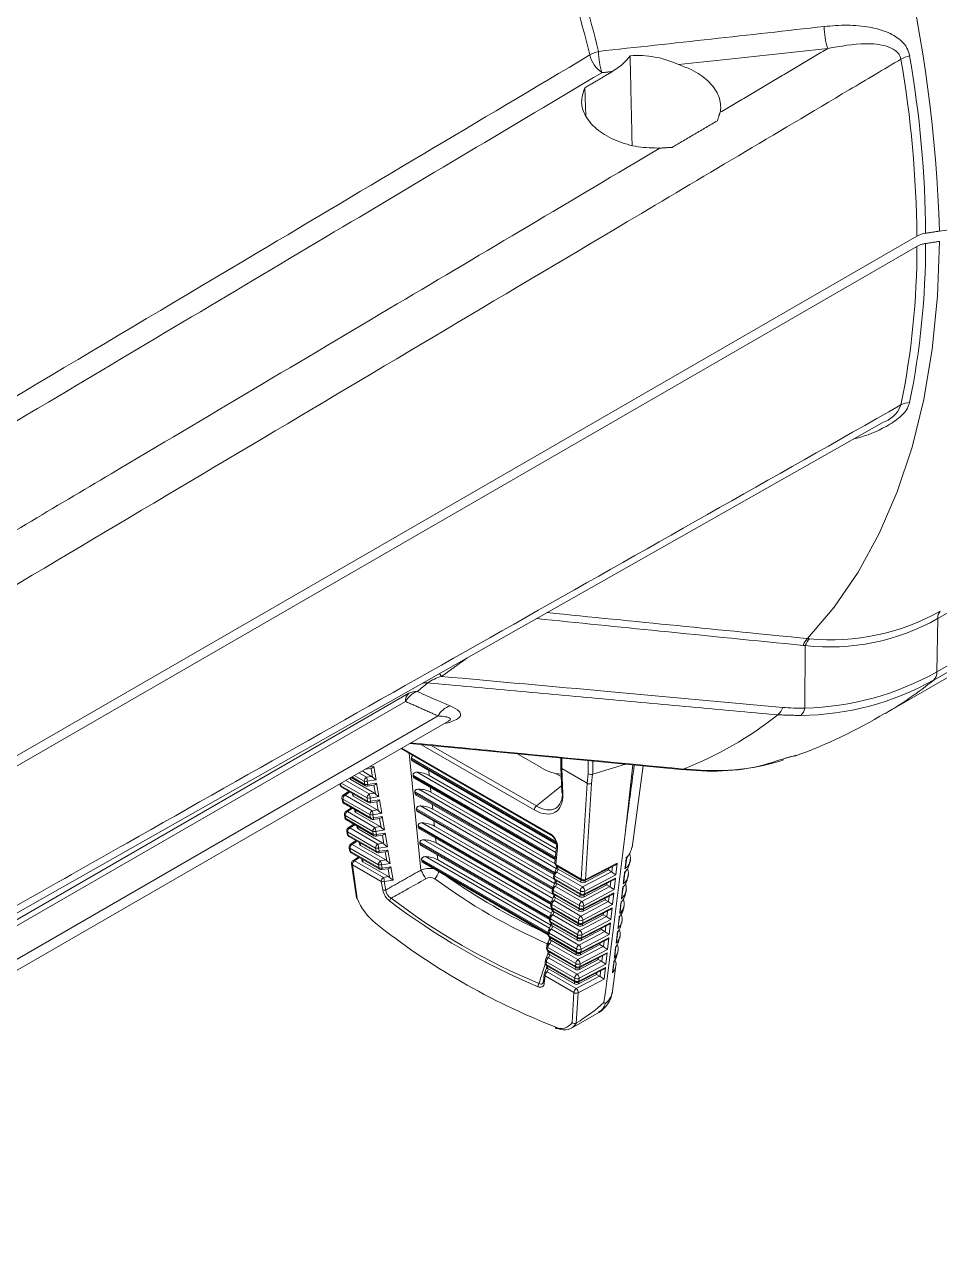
# Model space of a CAD drawing. Extents: x 8 to 113, y 2 to 87.
# Drawn here: x 77.047 to 79.958, y 62.946 to 66.851 of the extents above; entities that cross this region are included whole.
import ezdxf

# ---------------------------------------------------------------- set-up
doc = ezdxf.new("R2010")
doc.units = 0
doc.header["$MEASUREMENT"] = 0
doc.layers.add('OBJECT', color=7, linetype='CONTINUOUS')

msp = doc.modelspace()

# ---------------------------------------------------------------- linework, layer by layer
at = {"layer": 'OBJECT', "linetype": 'Continuous', "lineweight": 15}
for p, q in [((79.8867, 66.1776), (76.5747, 64.2656)), ((76.5747, 64.233), (79.8867, 66.1449)), ((80.5513, 65.3058), (79.9527, 64.9602)), ((79.9501, 64.7904), (80.6239, 65.1794)), ((80.6138, 65.1538), (79.94, 64.7648)), ((79.9501, 64.7904), (79.9527, 64.9602)), ((79.7857, 64.6585), (80.2386, 64.9199)), ((79.5298, 64.6755), (79.5314, 64.8744)), ((75.4989, 63.1229), (78.27, 64.7227)), ((78.2595, 64.6967), (75.4895, 63.0977)), ((75.4723, 62.9461), (78.3959, 64.6339)), ((75.4933, 62.9936), (78.3633, 64.6504)), ((78.396, 64.6339), (78.3961, 64.634)), ((78.2475, 64.5482), (78.7181, 64.2766)), ((78.2736, 64.5633), (79.1352, 64.4802)), ((78.6692, 64.3516), (78.3082, 64.56)), ((78.3415, 64.5568), (78.6757, 64.3639)), ((78.245, 64.5468), (78.7202, 64.2724)), ((78.2706, 64.532), (78.3079, 64.1597)), ((78.2781, 64.5161), (78.2785, 64.512)), ((78.7385, 64.2503), (78.2781, 64.5161)), ((78.2785, 64.512), (78.7398, 64.2457)), ((78.6141, 64.5305), (78.6905, 64.4864)), ((78.7534, 64.517), (78.7534, 64.4872)), ((78.7563, 64.5168), (78.7563, 64.4831)), ((78.1212, 64.4753), (78.1513, 64.4579)), ((78.1305, 64.4807), (78.1499, 64.4835)), ((78.1422, 64.4874), (78.1583, 64.4898)), ((78.1546, 64.4554), (78.1498, 64.4835)), ((78.1583, 64.4898), (78.1656, 64.447)), ((78.2828, 64.5061), (78.7427, 64.2407)), ((78.296, 64.4714), (78.7381, 64.2162)), ((78.335, 64.4613), (78.3334, 64.4769)), ((78.7534, 64.4871), (78.7568, 64.4069)), ((78.7563, 64.4831), (78.8376, 64.4362)), ((78.7563, 64.4831), (78.7598, 64.4029)), ((78.841, 64.4662), (78.841, 64.5086)), ((78.855, 64.5072), (78.855, 64.4655)), ((78.855, 64.4655), (78.9591, 64.4972)), ((78.9589, 64.2835), (78.9828, 64.4949)), ((78.9803, 64.2321), (79.0155, 64.4918)), ((79.1351, 64.4801), (79.202, 64.4756)), ((78.0506, 64.4346), (78.051, 64.4316)), ((78.0528, 64.4358), (78.0539, 64.4285)), ((78.1371, 64.3895), (78.0548, 64.437)), ((78.0693, 64.4453), (78.1441, 64.4022)), ((78.0826, 64.453), (78.0828, 64.4515)), ((78.0848, 64.4543), (78.0857, 64.4478)), ((78.0857, 64.4478), (78.1604, 64.4048)), ((78.086, 64.455), (78.1318, 64.4285)), ((78.0885, 64.4565), (78.1297, 64.4327)), ((78.128, 64.4427), (78.0963, 64.461)), ((78.1108, 64.4693), (78.135, 64.4553)), ((78.1297, 64.4327), (78.128, 64.4427)), ((78.135, 64.4553), (78.1513, 64.4579)), ((78.1656, 64.447), (78.1376, 64.4425)), ((78.1376, 64.4425), (78.1393, 64.4325)), ((78.1393, 64.4325), (78.1674, 64.4366)), ((78.1674, 64.4366), (78.1746, 64.3938)), ((78.2835, 64.4624), (78.2839, 64.4583)), ((78.7366, 64.2008), (78.2835, 64.4624)), ((78.2839, 64.4583), (78.7362, 64.1971)), ((78.2882, 64.4524), (78.7359, 64.1939)), ((78.7392, 64.228), (78.335, 64.4613)), ((78.7547, 64.4575), (78.737, 64.4677)), ((78.8182, 64.1312), (78.8376, 64.4361)), ((78.8513, 64.4352), (78.8319, 64.1304)), ((78.8376, 64.4362), (78.841, 64.4662)), ((78.8376, 64.4361), (78.8376, 64.4362)), ((78.8548, 64.4655), (78.8513, 64.4352)), ((78.855, 64.4655), (78.8548, 64.4655)), ((78.0539, 64.4285), (78.1388, 64.3795)), ((78.0559, 64.4243), (78.1408, 64.3753)), ((78.0796, 64.4107), (78.0616, 64.3989)), ((78.0826, 64.4089), (78.067, 64.3987)), ((78.067, 64.3987), (78.1531, 64.349)), ((78.0896, 64.4049), (78.0904, 64.3992)), ((78.0922, 64.4034), (78.0933, 64.3955)), ((78.0933, 64.3955), (78.1694, 64.3516)), ((78.1382, 64.4273), (78.1589, 64.4303)), ((78.1441, 64.4022), (78.1604, 64.4048)), ((78.1746, 64.3938), (78.1467, 64.3893)), ((78.1636, 64.4022), (78.1589, 64.4303)), ((78.2889, 64.4086), (78.2893, 64.4045)), ((78.7333, 64.152), (78.2889, 64.4086)), ((78.2893, 64.4045), (78.732, 64.149)), ((78.2936, 64.3987), (78.7312, 64.146)), ((78.3014, 64.4177), (78.7389, 64.1651)), ((78.3404, 64.4076), (78.3388, 64.4232)), ((78.7351, 64.1797), (78.3404, 64.4076)), ((78.6757, 64.3639), (78.7559, 64.428)), ((78.0572, 64.3891), (78.0586, 64.3792)), ((78.1461, 64.3364), (78.06, 64.3861)), ((78.06, 64.3861), (78.0615, 64.3761)), ((78.0615, 64.3761), (78.1478, 64.3263)), ((78.0635, 64.372), (78.1499, 64.3221)), ((78.0871, 64.3584), (78.0692, 64.3466)), ((78.0902, 64.3566), (78.0746, 64.3464)), ((78.1388, 64.3795), (78.1371, 64.3895)), ((78.1467, 64.3893), (78.1484, 64.3793)), ((78.1473, 64.3741), (78.168, 64.3771)), ((78.1484, 64.3793), (78.1764, 64.3834)), ((78.1727, 64.3491), (78.1679, 64.3771)), ((78.1764, 64.3834), (78.1837, 64.3407)), ((78.2942, 64.3549), (78.2947, 64.3508)), ((78.728, 64.1045), (78.2942, 64.3549)), ((78.3068, 64.3639), (78.7338, 64.1174)), ((78.3458, 64.3538), (78.3442, 64.3694)), ((78.7325, 64.1306), (78.3458, 64.3538)), ((78.0648, 64.3368), (78.0662, 64.3269)), ((78.1551, 64.2832), (78.0676, 64.3338)), ((78.0676, 64.3338), (78.069, 64.3238)), ((78.069, 64.3238), (78.1569, 64.2731)), ((78.0711, 64.3196), (78.1589, 64.2689)), ((78.0746, 64.3464), (78.1621, 64.2959)), ((78.0971, 64.3526), (78.098, 64.3469)), ((78.0997, 64.3511), (78.1009, 64.3432)), ((78.1009, 64.3432), (78.1784, 64.2985)), ((78.1478, 64.3263), (78.1461, 64.3364)), ((78.1531, 64.349), (78.1694, 64.3516)), ((78.1837, 64.3407), (78.1557, 64.3362)), ((78.1557, 64.3362), (78.1574, 64.3261)), ((78.1563, 64.3209), (78.177, 64.3239)), ((78.1574, 64.3261), (78.1855, 64.3302)), ((78.1817, 64.2959), (78.177, 64.3239)), ((78.1855, 64.3302), (78.1927, 64.2875)), ((78.2947, 64.3508), (78.7269, 64.1013)), ((78.299, 64.3449), (78.7266, 64.0981)), ((78.3511, 64.3001), (78.3496, 64.3157)), ((78.0723, 64.2845), (78.0738, 64.2745)), ((78.1642, 64.2301), (78.0752, 64.2815)), ((78.0752, 64.2815), (78.0766, 64.2714)), ((78.0946, 64.306), (78.0768, 64.2943)), ((78.0977, 64.3043), (78.0822, 64.2941)), ((78.0822, 64.2941), (78.1712, 64.2427)), ((78.1047, 64.3002), (78.1055, 64.2946)), ((78.1073, 64.2987), (78.1084, 64.2909)), ((78.1084, 64.2909), (78.1875, 64.2453)), ((78.1569, 64.2731), (78.1551, 64.2832)), ((78.1621, 64.2959), (78.1784, 64.2985)), ((78.1927, 64.2875), (78.1648, 64.283)), ((78.1648, 64.283), (78.1665, 64.2729)), ((78.1665, 64.2729), (78.1945, 64.277)), ((78.1945, 64.277), (78.2018, 64.2344)), ((78.2996, 64.3012), (78.3, 64.2971)), ((78.7227, 64.0569), (78.2996, 64.3012)), ((78.3, 64.2971), (78.7222, 64.0533)), ((78.3043, 64.2912), (78.7219, 64.0501)), ((78.3121, 64.3102), (78.7284, 64.0699)), ((78.7308, 64.081), (78.3511, 64.3001)), ((78.0766, 64.2714), (78.1659, 64.2199)), ((78.0787, 64.2673), (78.168, 64.2157)), ((78.1022, 64.2537), (78.0843, 64.242)), ((78.1053, 64.2519), (78.0897, 64.2418)), ((78.0897, 64.2418), (78.1802, 64.1896)), ((78.1123, 64.2479), (78.1131, 64.2423)), ((78.1149, 64.2464), (78.116, 64.2386)), ((78.116, 64.2386), (78.1965, 64.1922)), ((78.1654, 64.2677), (78.1861, 64.2707)), ((78.1712, 64.2427), (78.1875, 64.2453)), ((78.1908, 64.2428), (78.186, 64.2707)), ((78.305, 64.2474), (78.3054, 64.2433)), ((78.7179, 64.0091), (78.305, 64.2474)), ((78.3054, 64.2433), (78.7176, 64.0054)), ((78.3097, 64.2375), (78.7173, 64.0022)), ((78.3175, 64.2565), (78.723, 64.0224)), ((78.3565, 64.2464), (78.355, 64.262)), ((78.7261, 64.033), (78.3565, 64.2464)), ((78.7401, 64.2367), (78.7349, 64.1831)), ((78.0799, 64.2322), (78.0814, 64.2222)), ((78.1732, 64.1769), (78.0827, 64.2292)), ((78.0827, 64.2292), (78.0842, 64.2191)), ((78.0842, 64.2191), (78.175, 64.1667)), ((78.0863, 64.2149), (78.177, 64.1625)), ((78.1097, 64.2014), (78.0919, 64.1897)), ((78.1128, 64.1996), (78.0973, 64.1895)), ((78.1659, 64.2199), (78.1642, 64.2301)), ((78.2018, 64.2344), (78.1738, 64.2299)), ((78.1738, 64.2299), (78.1755, 64.2197)), ((78.1744, 64.2145), (78.1951, 64.2175)), ((78.1755, 64.2197), (78.2036, 64.2238)), ((78.1998, 64.1896), (78.1951, 64.2175)), ((78.2036, 64.2238), (78.2108, 64.1812)), ((78.3229, 64.2027), (78.7177, 63.9748)), ((78.3619, 64.1926), (78.3603, 64.2082)), ((78.743, 64.2312), (78.7377, 64.1776)), ((78.9594, 64.1698), (78.9631, 64.1995)), ((78.0875, 64.1799), (78.1031, 64.0718)), ((78.1058, 64.0697), (78.0903, 64.1769)), ((78.1823, 64.1238), (78.0903, 64.1769)), ((78.0973, 64.1895), (78.1893, 64.1364)), ((78.1199, 64.1955), (78.1207, 64.19)), ((78.1225, 64.194), (78.1236, 64.1863)), ((78.1236, 64.1863), (78.2056, 64.139)), ((78.175, 64.1667), (78.1732, 64.1769)), ((78.1802, 64.1896), (78.1965, 64.1922)), ((78.2108, 64.1812), (78.1828, 64.1767)), ((78.1828, 64.1767), (78.1846, 64.1665)), ((78.1835, 64.1613), (78.2042, 64.1643)), ((78.1846, 64.1665), (78.2126, 64.1706)), ((78.2088, 64.1365), (78.2041, 64.1643)), ((78.2126, 64.1706), (78.2198, 64.1281)), ((78.3104, 64.1937), (78.3108, 64.1896)), ((78.7133, 63.9611), (78.3104, 64.1937)), ((78.3108, 64.1896), (78.7129, 63.9575)), ((78.3151, 64.1837), (78.7128, 63.9542)), ((78.7214, 63.9851), (78.3619, 64.1926)), ((78.7389, 64.1642), (78.7321, 64.1493)), ((78.7377, 64.1776), (78.8182, 64.1312)), ((78.7398, 64.1735), (78.7388, 64.1641)), ((78.7398, 64.1735), (78.8203, 64.127)), ((78.7455, 64.1628), (78.7412, 64.1533)), ((78.743, 64.1716), (78.7423, 64.1641)), ((78.8172, 64.1214), (78.7455, 64.1628)), ((78.8298, 64.1268), (78.9262, 64.176)), ((78.9049, 64.1604), (78.8309, 64.1213)), ((78.8319, 64.1304), (78.933, 64.1821)), ((78.9055, 64.1654), (78.9049, 64.1604)), ((78.9049, 64.1604), (78.9148, 64.1547)), ((78.916, 64.1539), (78.918, 64.1718)), ((78.933, 64.1821), (78.9288, 64.1452)), ((78.9738, 64.1839), (78.9751, 64.1941)), ((78.1823, 64.1238), (78.1869, 64.0967)), ((78.1893, 64.1364), (78.2056, 64.139)), ((78.2198, 64.1281), (78.1919, 64.1236)), ((78.1965, 64.0965), (78.1919, 64.1236)), ((78.7344, 64.1188), (78.7277, 64.104)), ((78.7313, 64.1462), (78.7304, 64.1377)), ((78.7342, 64.1407), (78.7333, 64.1322)), ((78.7333, 64.1322), (78.8153, 64.0849)), ((78.8158, 64.0935), (78.7342, 64.1407)), ((78.7353, 64.1281), (78.7344, 64.1188)), ((78.7354, 64.128), (78.8173, 64.0807)), ((78.7386, 64.1262), (78.7378, 64.1187)), ((78.7412, 64.1533), (78.8228, 64.1062)), ((78.8172, 64.1214), (78.8176, 64.1285)), ((78.8228, 64.1062), (78.9148, 64.1547)), ((78.8269, 64.0805), (78.9208, 64.1285)), ((78.829, 64.0841), (78.9276, 64.1345)), ((78.9288, 64.1452), (78.8295, 64.0928)), ((78.8313, 64.1275), (78.8309, 64.1213)), ((78.9106, 64.1063), (78.9126, 64.1243)), ((78.9276, 64.1345), (78.9235, 64.0977)), ((78.9537, 64.1223), (78.9574, 64.1523)), ((78.9672, 64.1357), (78.9686, 64.1459)), ((78.7268, 64.1008), (78.726, 64.0922)), ((78.7297, 64.0953), (78.7289, 64.0868)), ((78.7289, 64.0868), (78.8123, 64.0386)), ((78.8129, 64.0473), (78.7297, 64.0953)), ((78.7309, 64.0826), (78.73, 64.0734)), ((78.731, 64.0826), (78.8144, 64.0345)), ((78.7342, 64.0808), (78.7334, 64.0733)), ((78.7411, 64.1175), (78.7367, 64.1079)), ((78.7367, 64.1079), (78.8199, 64.0599)), ((78.8142, 64.0752), (78.7411, 64.1175)), ((78.8142, 64.0752), (78.8147, 64.0823)), ((78.8153, 64.0849), (78.8158, 64.0935)), ((78.8199, 64.0599), (78.9094, 64.1072)), ((78.8239, 64.0342), (78.9154, 64.081)), ((78.826, 64.0379), (78.9222, 64.087)), ((78.9235, 64.0977), (78.8266, 64.0466)), ((78.8996, 64.1128), (78.828, 64.075)), ((78.8283, 64.0812), (78.828, 64.075)), ((78.8295, 64.0928), (78.829, 64.0841)), ((78.9001, 64.1179), (78.8996, 64.1128)), ((78.8996, 64.1128), (78.9094, 64.1072)), ((78.9222, 64.087), (78.9181, 64.0502)), ((78.948, 64.0749), (78.9517, 64.105)), ((78.9607, 64.0875), (78.9621, 64.0977)), ((78.7224, 64.0554), (78.7216, 64.0468)), ((78.73, 64.0734), (78.7233, 64.0586)), ((78.7253, 64.0499), (78.7245, 64.0413)), ((78.7245, 64.0413), (78.8094, 63.9923)), ((78.8099, 64.0011), (78.7253, 64.0499)), ((78.7366, 64.0721), (78.7323, 64.0626)), ((78.7323, 64.0626), (78.8169, 64.0137)), ((78.8113, 64.029), (78.7366, 64.0721)), ((78.8123, 64.0386), (78.8129, 64.0473)), ((78.8169, 64.0137), (78.904, 64.0597)), ((78.9181, 64.0502), (78.8236, 64.0003)), ((78.8942, 64.0653), (78.825, 64.0288)), ((78.8266, 64.0466), (78.826, 64.0379)), ((78.8947, 64.0704), (78.8942, 64.0653)), ((78.8942, 64.0653), (78.904, 64.0597)), ((78.9052, 64.0588), (78.9072, 64.0768)), ((78.9423, 64.0274), (78.946, 64.0578)), ((78.9541, 64.0392), (78.9555, 64.0495)), ((78.718, 64.01), (78.7172, 64.0014)), ((78.7256, 64.028), (78.7189, 64.0132)), ((78.7209, 64.0045), (78.7201, 63.9959)), ((78.807, 63.9548), (78.7209, 64.0045)), ((78.7265, 64.0372), (78.7256, 64.028)), ((78.7266, 64.0372), (78.8114, 63.9882)), ((78.7322, 64.0267), (78.7279, 64.0172)), ((78.7279, 64.0172), (78.814, 63.9675)), ((78.7297, 64.0353), (78.729, 64.0279)), ((78.8083, 63.9828), (78.7322, 64.0267)), ((78.8113, 64.029), (78.8117, 64.036)), ((78.814, 63.9675), (78.8986, 64.0121)), ((78.9127, 64.0027), (78.8207, 63.9541)), ((78.821, 63.9879), (78.91, 64.0334)), ((78.8888, 64.0178), (78.8221, 63.9826)), ((78.8231, 63.9916), (78.9169, 64.0395)), ((78.8254, 64.035), (78.825, 64.0288)), ((78.8894, 64.0229), (78.8888, 64.0178)), ((78.8888, 64.0178), (78.8986, 64.0121)), ((78.8998, 64.0113), (78.9019, 64.0293)), ((78.9169, 64.0395), (78.9127, 64.0027)), ((78.9365, 63.98), (78.9403, 64.0106)), ((78.9476, 63.991), (78.949, 64.0013)), ((78.7136, 63.9646), (78.7128, 63.956)), ((78.7212, 63.9826), (78.7145, 63.9678)), ((78.7201, 63.9959), (78.8064, 63.9461)), ((78.7221, 63.9918), (78.7212, 63.9826)), ((78.7221, 63.9918), (78.8085, 63.9419)), ((78.7278, 63.9813), (78.7235, 63.9718)), ((78.7235, 63.9718), (78.8111, 63.9213)), ((78.7253, 63.9899), (78.7246, 63.9825)), ((78.8054, 63.9365), (78.7278, 63.9813)), ((78.8083, 63.9828), (78.8088, 63.9897)), ((78.8094, 63.9923), (78.8099, 64.0011)), ((78.8111, 63.9213), (78.8932, 63.9646)), ((78.818, 63.9417), (78.9047, 63.9859)), ((78.8834, 63.9703), (78.8191, 63.9364)), ((78.8201, 63.9453), (78.9115, 63.992)), ((78.8225, 63.9887), (78.8221, 63.9826)), ((78.8236, 64.0003), (78.8231, 63.9916)), ((78.884, 63.9754), (78.8834, 63.9703)), ((78.8834, 63.9703), (78.8932, 63.9646)), ((78.8944, 63.9638), (78.8965, 63.9817)), ((78.9115, 63.992), (78.9073, 63.9551)), ((78.9307, 63.9326), (78.9346, 63.9634)), ((78.7168, 63.9372), (78.71, 63.9224)), ((78.7165, 63.9592), (78.7157, 63.9505)), ((78.7157, 63.9505), (78.8035, 63.8998)), ((78.8041, 63.9086), (78.7165, 63.9592)), ((78.7177, 63.9464), (78.7168, 63.9372)), ((78.7177, 63.9463), (78.8056, 63.8956)), ((78.7234, 63.9359), (78.7191, 63.9264)), ((78.7191, 63.9264), (78.8081, 63.875)), ((78.7209, 63.9445), (78.7202, 63.9371)), ((78.8024, 63.8903), (78.7234, 63.9359)), ((78.8054, 63.9365), (78.8058, 63.9435)), ((78.8064, 63.9461), (78.807, 63.9548)), ((78.8151, 63.8954), (78.8993, 63.9384)), ((78.8172, 63.899), (78.9061, 63.9445)), ((78.9073, 63.9551), (78.8178, 63.9079)), ((78.8195, 63.9424), (78.8191, 63.9364)), ((78.8207, 63.9541), (78.8201, 63.9453)), ((78.8786, 63.9278), (78.878, 63.9228)), ((78.8891, 63.9163), (78.8911, 63.9342)), ((78.9061, 63.9445), (78.9019, 63.9076)), ((78.941, 63.9428), (78.9424, 63.9531)), ((78.7124, 63.8919), (78.7056, 63.877)), ((78.7092, 63.9192), (78.7084, 63.9105)), ((78.7121, 63.9138), (78.7112, 63.9051)), ((78.7112, 63.9051), (78.8005, 63.8535)), ((78.8011, 63.8624), (78.7121, 63.9138)), ((78.7133, 63.9009), (78.7124, 63.8918)), ((78.7133, 63.9009), (78.8026, 63.8494)), ((78.719, 63.8905), (78.7147, 63.881)), ((78.7165, 63.8991), (78.7158, 63.8918)), ((78.7995, 63.8441), (78.719, 63.8905)), ((78.8024, 63.8903), (78.8029, 63.8972)), ((78.8035, 63.8998), (78.8041, 63.9086)), ((78.8081, 63.875), (78.8878, 63.9171)), ((78.8122, 63.8491), (78.8939, 63.8909)), ((78.8142, 63.8528), (78.9007, 63.897)), ((78.9019, 63.9076), (78.8148, 63.8616)), ((78.878, 63.9228), (78.8162, 63.8901)), ((78.8166, 63.8961), (78.8162, 63.8901)), ((78.8178, 63.9079), (78.8172, 63.899)), ((78.878, 63.9228), (78.8878, 63.9171)), ((78.8837, 63.8688), (78.8857, 63.8867)), ((78.9007, 63.897), (78.8965, 63.8601)), ((78.9249, 63.8852), (78.9288, 63.9162)), ((78.9343, 63.8945), (78.9357, 63.9048)), ((78.708, 63.8465), (78.7012, 63.8317)), ((78.7048, 63.8739), (78.7039, 63.8651)), ((78.7077, 63.8684), (78.7068, 63.8596)), ((78.7068, 63.8596), (78.7976, 63.8072)), ((78.7982, 63.8162), (78.7077, 63.8684)), ((78.7088, 63.8555), (78.708, 63.8465)), ((78.7089, 63.8555), (78.7997, 63.8031)), ((78.7146, 63.8452), (78.7103, 63.8356)), ((78.7121, 63.8536), (78.7114, 63.8464)), ((78.7966, 63.7978), (78.7146, 63.8452)), ((78.7147, 63.881), (78.8052, 63.8288)), ((78.7995, 63.8441), (78.7999, 63.8509)), ((78.8005, 63.8535), (78.8011, 63.8624)), ((78.8052, 63.8288), (78.8825, 63.8696)), ((78.8113, 63.8065), (78.8953, 63.8494)), ((78.8965, 63.8601), (78.8119, 63.8154)), ((78.8726, 63.8753), (78.8132, 63.8439)), ((78.8136, 63.8499), (78.8132, 63.8439)), ((78.8148, 63.8616), (78.8142, 63.8528)), ((78.8732, 63.8803), (78.8726, 63.8753)), ((78.8726, 63.8753), (78.8825, 63.8696)), ((78.8953, 63.8494), (78.8912, 63.8126)), ((78.9166, 63.7665), (78.9291, 63.8566)), ((78.9193, 63.8376), (78.9231, 63.869)), ((78.7004, 63.8285), (78.6981, 63.8053)), ((78.7033, 63.823), (78.701, 63.7999)), ((78.7952, 63.7699), (78.7033, 63.823)), ((78.7103, 63.8356), (78.8022, 63.7826)), ((78.7976, 63.8072), (78.7982, 63.8162)), ((78.8022, 63.7826), (78.8771, 63.8221)), ((78.8912, 63.8126), (78.8089, 63.7692)), ((78.8092, 63.8028), (78.8885, 63.8434)), ((78.8673, 63.8277), (78.8103, 63.7977)), ((78.8119, 63.8154), (78.8113, 63.8065)), ((78.8678, 63.8328), (78.8673, 63.8277)), ((78.8673, 63.8277), (78.8771, 63.8221)), ((78.8783, 63.8212), (78.8803, 63.8392)), ((78.7892, 63.6752), (78.7952, 63.7699)), ((78.7966, 63.7978), (78.797, 63.8046)), ((78.8089, 63.7692), (78.8028, 63.6732)), ((78.8107, 63.8036), (78.8103, 63.7977)), ((78.7879, 63.6569), (78.8745, 63.707))]:
    msp.add_line(p, q, dxfattribs=at)
at = {"layer": 'OBJECT', "linetype": 'Continuous', "lineweight": 15, "flags": 128}
for points in [[(79.5386, 64.8969), (79.6237, 64.9969), (79.6998, 65.1084), (79.7666, 65.2308), (79.8239, 65.3636), (79.8712, 65.5063), (79.9085, 65.6581), (79.9355, 65.8183), (79.9522, 65.9862), (79.9584, 66.161)], [(76.4664, 63.7079), (77.104, 64.069), (79.7757, 65.5829)], [(78.374, 64.7763), (78.3717, 64.7797), (78.3696, 64.7827), (78.3678, 64.7854), (78.3675, 64.7859)], [(78.1393, 64.4325), (78.1393, 64.4308), (78.1392, 64.4294), (78.139, 64.4283), (78.1386, 64.4276), (78.1382, 64.4273), (78.1382, 64.4273)], [(78.1484, 64.3793), (78.1484, 64.3776), (78.1482, 64.3762), (78.148, 64.3751), (78.1477, 64.3744), (78.1473, 64.3741), (78.1473, 64.3741)], [(78.1574, 64.3261), (78.1574, 64.3244), (78.1573, 64.323), (78.1571, 64.3219), (78.1567, 64.3212), (78.1563, 64.3209), (78.1563, 64.3209)], [(78.1665, 64.2729), (78.1665, 64.2712), (78.1663, 64.2698), (78.1661, 64.2687), (78.1658, 64.268), (78.1654, 64.2677), (78.1654, 64.2677)], [(78.7404, 64.2381), (78.7401, 64.2372), (78.7401, 64.2367)], [(78.1755, 64.2197), (78.1755, 64.218), (78.1754, 64.2166), (78.1752, 64.2155), (78.1748, 64.2148), (78.1744, 64.2145), (78.1744, 64.2145)], [(78.1846, 64.1665), (78.1846, 64.1648), (78.1844, 64.1634), (78.1842, 64.1623), (78.1839, 64.1616), (78.1835, 64.1613), (78.1835, 64.1613)], [(78.698, 63.8056), (78.6979, 63.8037), (78.6977, 63.8032)]]:
    msp.add_lwpolyline(points, dxfattribs=at)
at = {"layer": 'OBJECT', "linetype": 'Continuous', "lineweight": 15}
for centre, radius, start, end in [((75.5566, 66.0619), 4.4038, 1.7148, 25.2792), ((74.7943, 65.7583), 4.1722, 13.8093, 23.4219), ((74.8093, 65.7667), 4.185, 13.8093, 23.4219), ((60.988, 232.2322), 166.4304, 276.169182, 276.417878), ((79.8304, 66.8476), 0.239, 180.6689, 197.749), ((78.9104, 66.6388), 0.1321, 106.2696, 119.2313), ((78.9428, 66.779), 0.1001, 194.3771, 234.1574), ((79.117, 66.7698), 0.2436, 180.9854, 197.1952), ((78.9998, 66.4542), 0.2982, 64.5704, 94.9481), ((79.8889, 66.6456), 0.1091, 103.4517, 119.0967), ((76.3766, 66.1451), 3.5102, 0.5313, 9.7724), ((76.3953, 66.1543), 3.5193, 0.5305, 9.7724), ((79.7813, 67.4722), 1.2907, 277.8857, 298.9801), ((77.3742, 66.1543), 2.5403, 348.5094, 359.9983), ((77.353, 66.1451), 2.5337, 348.5093, 359.9974), ((79.8671, 65.5837), 0.0647, 93.1025, 118.811), ((79.7491, 65.6721), 0.0924, 286.5042, 339.8704), ((111.5845, 390.5688), 327.2448, 264.234537, 264.380236), ((79.614, 65.5976), 0.7047, 264.3988, 299.4829), ((79.9873, 64.9617), 0.0346, 139.6101, 182.4226), ((79.6094, 65.5679), 0.6979, 263.5811, 299.4629), ((79.5789, 64.8549), 0.0581, 133.8199, 159.7756), ((79.5858, 64.8552), 0.0577, 134.6237, 160.5955), ((79.5071, 65.5847), 0.9095, 271.4303, 299.1493), ((79.9173, 64.7885), 0.0328, 313.6409, 3.2977), ((77.7278, 65.4616), 0.9279, 307.7923, 310.4698), ((78.3263, 64.7078), 0.048, 85.5843, 108.912), ((78.408, 64.6465), 0.1342, 104.6559, 125.5217), ((79.5054, 65.5433), 0.8916, 270.781, 299.1687), ((79.196, 65.6794), 1.179, 300.0417, 309.127), ((78.3181, 64.6657), 0.0663, 109.1226, 152.0656), ((78.2919, 64.6987), 0.0325, 132.4716, 183.4735), ((78.2923, 64.6829), 0.0456, 84.9091, 119.3523), ((78.4212, 64.6208), 0.0651, 108.0591, 152.9244), ((79.4088, 64.6953), 0.054, 310.2138, 340.9051), ((79.4813, 64.6855), 0.0495, 317.1434, 348.3805), ((78.7401, 65.5306), 1.124, 291.0261, 308.7497), ((78.9508, 66.0402), 1.6134, 289.8475, 301.1773), ((78.2862, 64.5163), 0.00809, 104.2652, 181.2895), ((78.2857, 64.5128), 0.00725, 186.6644, 246.756), ((79.2365, 65.2131), 0.7381, 267.3491, 287.8351), ((78.1447, 64.4993), 0.0167, 287.9827, 324.9673), ((78.2949, 64.3867), 0.0847, 61.7448, 89.2459), ((78.765, 64.6052), 0.1403, 237.9057, 265.6182), ((78.7583, 64.4876), 0.00491, 183.9656, 246.3508), ((79.1366, 64.4971), 0.017, 265.3253, 293.526), ((79.2031, 64.4986), 0.0232, 273.5836, 289.653), ((78.0609, 64.433), 0.01, 188.2379, 240.0027), ((78.0552, 64.4325), 0.00428, 193.4193, 251.9586), ((78.088, 64.4526), 0.00531, 192.721, 244.781), ((78.1433, 64.4425), 0.0153, 122.7492, 179.2851), ((78.1331, 64.4578), 0.016, 251.4473, 286.392), ((78.1348, 64.4478), 0.016, 251.4473, 286.392), ((78.1345, 64.4325), 0.0048, 177.5316, 235.2636), ((78.0984, 64.4412), 0.0392, 1.8849, 21.0851), ((78.1427, 64.4434), 0.0169, 45.3904, 59.4633), ((78.2018, 64.5056), 0.0689, 226.7682, 238.3158), ((78.1537, 64.4461), 0.0167, 287.9827, 324.9673), ((78.2911, 64.4591), 0.00725, 186.6644, 246.756), ((78.8453, 64.4477), 0.0138, 236.3751, 295.7658), ((78.8486, 64.4788), 0.0147, 239.2082, 294.912), ((78.0587, 64.4283), 0.0048, 177.5316, 235.2636), ((78.0671, 64.3906), 0.01, 123.1719, 180), ((78.0753, 64.3859), 0.0153, 122.7492, 179.2851), ((78.0641, 64.3942), 0.00534, 57.0043, 117.8972), ((78.0956, 64.4003), 0.00531, 192.721, 244.781), ((78.1368, 64.4372), 0.01, 240.0027, 278.2962), ((78.1523, 64.3893), 0.0153, 122.7492, 179.2851), ((78.1075, 64.388), 0.0392, 1.8849, 21.0851), ((78.1518, 64.3902), 0.0169, 45.3904, 59.4633), ((78.2108, 64.4524), 0.0689, 226.7682, 238.3158), ((78.2965, 64.4054), 0.00725, 186.6644, 246.756), ((78.3003, 64.3329), 0.0847, 61.7448, 89.2459), ((78.7618, 64.4074), 0.00503, 185.7428, 245.6463), ((78.0671, 64.3906), 0.01, 180, 188.2379), ((78.0614, 64.3901), 0.00428, 193.4193, 251.9586), ((78.0685, 64.3806), 0.01, 188.2379, 240.0027), ((78.0628, 64.3802), 0.00428, 193.4193, 251.9586), ((78.0663, 64.3759), 0.0048, 177.5316, 235.2636), ((78.1422, 64.4047), 0.016, 251.4473, 286.392), ((78.1439, 64.3946), 0.016, 251.4473, 286.392), ((78.1436, 64.3793), 0.0048, 177.5316, 235.2636), ((78.1458, 64.384), 0.01, 240.0027, 278.2962), ((78.1628, 64.3929), 0.0167, 287.9827, 324.9673), ((78.3056, 64.2792), 0.0847, 61.7448, 89.2459), ((78.6846, 64.3514), 0.0154, 125.4994, 179.1377), ((78.0747, 64.3383), 0.01, 123.1719, 180), ((78.0747, 64.3383), 0.01, 180, 188.2379), ((78.0689, 64.3378), 0.00428, 193.4193, 251.9586), ((78.0761, 64.3283), 0.01, 188.2379, 240.0027), ((78.0704, 64.3278), 0.00428, 193.4193, 251.9586), ((78.0828, 64.3336), 0.0153, 122.7492, 179.2851), ((78.0738, 64.3236), 0.0048, 177.5316, 235.2636), ((78.0717, 64.3419), 0.00534, 57.0043, 117.8972), ((78.1031, 64.348), 0.00531, 192.721, 244.781), ((78.1614, 64.3362), 0.0153, 122.7492, 179.2851), ((78.1512, 64.3515), 0.016, 251.4473, 286.392), ((78.1529, 64.3414), 0.016, 251.4473, 286.392), ((78.1526, 64.3261), 0.0048, 177.5316, 235.2636), ((78.1549, 64.3308), 0.01, 240.0027, 278.2962), ((78.1165, 64.3349), 0.0392, 1.8849, 21.0851), ((78.1608, 64.3371), 0.0169, 45.3904, 59.4633), ((78.2199, 64.3993), 0.0689, 226.7682, 238.3158), ((78.1718, 64.3397), 0.0167, 287.9827, 324.9673), ((78.3019, 64.3516), 0.00725, 186.6644, 246.756), ((78.0822, 64.286), 0.01, 123.1719, 180), ((78.0822, 64.286), 0.01, 180, 188.2379), ((78.0765, 64.2855), 0.00428, 193.4193, 251.9586), ((78.0904, 64.2813), 0.0153, 122.7492, 179.2851), ((78.0793, 64.2896), 0.00534, 57.0043, 117.8972), ((78.1107, 64.2957), 0.00531, 192.721, 244.781), ((78.1704, 64.283), 0.0153, 122.7492, 179.2851), ((78.1602, 64.2984), 0.016, 251.4473, 286.392), ((78.1256, 64.2818), 0.0392, 1.8849, 21.0851), ((78.1699, 64.2839), 0.0169, 45.3904, 59.4633), ((78.2289, 64.3462), 0.0689, 226.7682, 238.3158), ((78.1809, 64.2866), 0.0167, 287.9827, 324.9673), ((78.3072, 64.2979), 0.00725, 186.6644, 246.756), ((78.311, 64.2255), 0.0847, 61.7448, 89.2459), ((78.6933, 64.2335), 0.0497, 357.3834, 60.0368), ((78.723, 64.2764), 0.00483, 177.732, 235.0633), ((33.6227, 69.6724), 45.6553, 352.5321, 353.22131), ((78.0837, 64.2759), 0.01, 188.2379, 240.0027), ((78.0779, 64.2755), 0.00428, 193.4193, 251.9586), ((78.0814, 64.2712), 0.0048, 177.5316, 235.2636), ((78.0898, 64.2337), 0.01, 123.1719, 180), ((78.098, 64.229), 0.0153, 122.7492, 179.2851), ((78.0868, 64.2373), 0.00534, 57.0043, 117.8972), ((78.1183, 64.2434), 0.00531, 192.721, 244.781), ((78.162, 64.2882), 0.016, 251.4473, 286.392), ((78.1617, 64.2729), 0.0048, 177.5316, 235.2636), ((78.1639, 64.2776), 0.01, 240.0027, 278.2962), ((78.1794, 64.2299), 0.0153, 122.7492, 179.2851), ((78.1346, 64.2286), 0.0392, 1.8849, 21.0851), ((78.1789, 64.2308), 0.0169, 45.3904, 59.4633), ((78.238, 64.293), 0.0689, 226.7682, 238.3158), ((78.3126, 64.2442), 0.00725, 186.6644, 246.756), ((78.3164, 64.1717), 0.0847, 61.7448, 89.2459), ((78.7219, 64.2755), 0.0035, 240.1818, 265.5053), ((78.6998, 64.2377), 0.0406, 0.4829, 57.4273), ((78.7464, 64.2366), 0.00634, 178.5929, 237.0952), ((78.0898, 64.2337), 0.01, 180, 188.2379), ((78.0841, 64.2332), 0.00428, 193.4193, 251.9586), ((78.0913, 64.2236), 0.01, 188.2379, 240.0027), ((78.0855, 64.2231), 0.00428, 193.4193, 251.9586), ((78.089, 64.2189), 0.0048, 177.5316, 235.2636), ((78.1693, 64.2452), 0.016, 251.4473, 286.392), ((78.171, 64.235), 0.016, 251.4473, 286.392), ((78.1707, 64.2197), 0.0048, 177.5316, 235.2636), ((78.173, 64.2244), 0.01, 240.0027, 278.2962), ((78.1899, 64.2334), 0.0167, 287.9827, 324.9673), ((78.3218, 64.118), 0.0847, 61.7448, 89.2459), ((78.933, 64.1974), 0.042, 306, 20.642), ((78.9308, 64.2377), 0.0488, 309.6804, 353.699), ((78.0974, 64.1814), 0.01, 123.1719, 180), ((78.0974, 64.1814), 0.01, 180, 188.2379), ((78.0916, 64.1809), 0.00428, 193.4193, 251.9586), ((78.1056, 64.1767), 0.0153, 122.7492, 179.2851), ((78.0944, 64.185), 0.00534, 57.0043, 117.8972), ((78.1259, 64.1911), 0.00531, 192.721, 244.781), ((78.1885, 64.1767), 0.0153, 122.7492, 179.2851), ((78.1783, 64.1921), 0.016, 251.4473, 286.392), ((78.1801, 64.1818), 0.016, 251.4473, 286.392), ((78.1798, 64.1665), 0.0048, 177.5316, 235.2636), ((78.182, 64.1712), 0.01, 240.0027, 278.2962), ((78.1436, 64.1755), 0.0392, 1.8849, 21.0851), ((78.1879, 64.1776), 0.0169, 45.3904, 59.4633), ((78.247, 64.2399), 0.0689, 226.7682, 238.3158), ((78.199, 64.1802), 0.0167, 287.9827, 324.9673), ((78.336, 64.0886), 0.0765, 79.7088, 111.5612), ((76.6184, 63.1758), 1.9551, 29.2855, 30.214), ((78.318, 64.1904), 0.00725, 186.6644, 246.756), ((78.7448, 64.1821), 0.01, 174.4467, 180), ((78.7448, 64.1821), 0.01, 180, 240.0027), ((78.7412, 64.1829), 0.00634, 178.5929, 237.0952), ((78.7425, 64.1774), 0.0048, 177.5316, 235.2636), ((78.7405, 64.1588), 0.00552, 70.8695, 106.9637), ((78.7404, 64.1545), 0.00976, 58.9621, 79.2654), ((78.9167, 64.1935), 0.0199, 298.417, 324.9204), ((78.927, 64.1492), 0.0415, 307.2345, 21.0134), ((78.926, 64.1884), 0.0468, 310.4973, 354.6955), ((78.9454, 64.1702), 0.014, 330.9817, 358.0719), ((78.1975, 64.1236), 0.0153, 122.7492, 179.2851), ((78.1874, 64.1389), 0.016, 251.4473, 286.392), ((78.1527, 64.1223), 0.0392, 1.8849, 21.0851), ((78.197, 64.1245), 0.0169, 45.3904, 59.4633), ((78.256, 64.1867), 0.0689, 226.7682, 238.3158), ((78.338, 64.1101), 0.0263, 56.5954, 123.1185), ((78.3141, 64.1677), 0.0524, 317.1775, 345.9535), ((79.48, 65.6721), 1.9087, 233.7891, 246.2162), ((79.4804, 65.6782), 1.8851, 234.6371, 245.3683), ((78.7404, 64.1367), 0.01, 174.4467, 180), ((78.7368, 64.1375), 0.00634, 178.5929, 237.0952), ((78.7404, 64.1367), 0.01, 180, 240.0027), ((78.7412, 64.1452), 0.01, 155.5537, 174.4467), ((78.7376, 64.146), 0.00634, 178.5929, 237.0952), ((78.7393, 64.1452), 0.00832, 77.3947, 150.2389), ((78.7381, 64.132), 0.0048, 177.5316, 235.2636), ((78.7494, 64.1405), 0.0153, 122.7492, 179.2851), ((78.736, 64.1135), 0.00552, 70.8695, 106.9637), ((78.736, 64.1091), 0.00976, 58.9621, 79.2654), ((78.8242, 64.1351), 0.0153, 242.6676, 295.9089), ((78.8257, 64.1425), 0.0136, 236.6196, 297.1423), ((78.823, 64.131), 0.0048, 177.5316, 235.2636), ((78.8253, 64.1357), 0.01, 240.0027, 297.0633), ((78.8275, 64.1305), 0.00441, 301.7653, 358.6906), ((78.9094, 64.1455), 0.0107, 51.901, 59.8393), ((78.9882, 64.2474), 0.1182, 232.308, 239.8282), ((78.9113, 64.146), 0.0199, 298.417, 324.9204), ((78.9212, 64.1393), 0.0449, 311.3422, 355.6803), ((78.9394, 64.1228), 0.0143, 332.3095, 357.9941), ((78.2439, 64.1077), 0.0581, 190.9898, 233.0155), ((78.192, 64.1118), 0.016, 251.4473, 286.392), ((78.2299, 64.0995), 0.0336, 185.1165, 240.6293), ((78.736, 64.0913), 0.01, 174.4467, 180), ((78.7324, 64.0921), 0.00634, 178.5929, 237.0952), ((78.736, 64.0913), 0.01, 180, 240.0027), ((78.7368, 64.0998), 0.01, 155.5537, 174.4467), ((78.7332, 64.1006), 0.00634, 178.5929, 237.0952), ((78.7349, 64.0998), 0.00832, 77.3947, 150.2389), ((78.7337, 64.0866), 0.0048, 177.5316, 235.2636), ((78.745, 64.0951), 0.0153, 122.7492, 179.2851), ((78.8228, 64.0963), 0.0136, 236.6196, 297.1423), ((78.8201, 64.0847), 0.0048, 177.5316, 235.2636), ((78.8311, 64.0934), 0.0153, 122.7492, 179.2851), ((78.8233, 64.1049), 0.0136, 236.6196, 297.1423), ((78.8223, 64.0894), 0.01, 240.0027, 297.0633), ((78.8136, 64.0932), 0.0159, 358.5738, 54.6173), ((78.8246, 64.0842), 0.00441, 301.7653, 358.6906), ((78.904, 64.0979), 0.0107, 51.901, 59.8393), ((78.9829, 64.1999), 0.1182, 232.308, 239.8282), ((78.906, 64.0985), 0.0199, 298.417, 324.9204), ((78.9163, 64.0902), 0.0431, 312.2167, 356.6462), ((78.9209, 64.101), 0.041, 308.5062, 21.3528), ((78.2828, 64.1389), 0.19, 201.3782, 231.0814), ((78.2257, 64.0585), 0.017, 136.0848, 170.2356), ((79.5114, 65.7722), 2.1502, 232.7194, 247.286), ((79.5294, 65.8068), 2.1788, 232.8454, 247.16), ((78.7316, 64.0459), 0.01, 174.4467, 180), ((78.7279, 64.0467), 0.00634, 178.5929, 237.0952), ((78.7316, 64.0459), 0.01, 180, 240.0027), ((78.7324, 64.0544), 0.01, 155.5537, 174.4467), ((78.7288, 64.0552), 0.00634, 178.5929, 237.0952), ((78.7305, 64.0544), 0.00832, 77.3947, 150.2389), ((78.7293, 64.0411), 0.0048, 177.5316, 235.2636), ((78.7406, 64.0497), 0.0153, 122.7492, 179.2851), ((78.7316, 64.0681), 0.00552, 70.8695, 106.9637), ((78.7316, 64.0637), 0.00976, 58.9621, 79.2654), ((78.8281, 64.0471), 0.0153, 122.7492, 179.2851), ((78.8204, 64.0587), 0.0136, 236.6196, 297.1423), ((78.8213, 64.0888), 0.0153, 242.6676, 295.9089), ((78.8107, 64.047), 0.0159, 358.5738, 54.6173), ((78.8986, 64.0504), 0.0107, 51.901, 59.8393), ((78.9775, 64.1524), 0.1182, 232.308, 239.8282), ((78.9149, 64.0528), 0.0405, 309.8159, 21.6552), ((78.9339, 64.0753), 0.0142, 333.0122, 358.1221), ((78.7271, 64.0004), 0.01, 174.4467, 180), ((78.7235, 64.0012), 0.00634, 178.5929, 237.0952), ((78.728, 64.009), 0.01, 155.5537, 174.4467), ((78.7244, 64.0099), 0.00634, 178.5929, 237.0952), ((78.7261, 64.0091), 0.00832, 77.3947, 150.2389), ((78.7362, 64.0044), 0.0153, 122.7492, 179.2851), ((78.7272, 64.0227), 0.00552, 70.8695, 106.9637), ((78.7272, 64.0183), 0.00976, 58.9621, 79.2654), ((78.8252, 64.0009), 0.0153, 122.7492, 179.2851), ((78.8183, 64.0426), 0.0153, 242.6676, 295.9089), ((78.8198, 64.05), 0.0136, 236.6196, 297.1423), ((78.8171, 64.0384), 0.0048, 177.5316, 235.2636), ((78.8194, 64.0431), 0.01, 240.0027, 297.0633), ((78.8077, 64.0007), 0.0159, 358.5738, 54.6173), ((78.8216, 64.038), 0.00441, 301.7653, 358.6906), ((78.8932, 64.0029), 0.0107, 51.901, 59.8393), ((78.9721, 64.1048), 0.1182, 232.308, 239.8282), ((78.9006, 64.0509), 0.0199, 298.417, 324.9204), ((78.9088, 64.0046), 0.0401, 311.1647, 21.9149), ((78.9113, 64.0412), 0.0413, 313.1223, 357.5848), ((78.9283, 64.0279), 0.014, 333.7306, 358.2514), ((79.5463, 65.7254), 2.2181, 231.4315, 248.5739), ((78.7236, 63.9637), 0.01, 155.5537, 174.4467), ((78.7199, 63.9645), 0.00634, 178.5929, 237.0952), ((78.7217, 63.9637), 0.00832, 77.3947, 150.2389), ((78.7318, 63.959), 0.0153, 122.7492, 179.2851), ((78.7271, 64.0004), 0.01, 180, 240.0027), ((78.7249, 63.9957), 0.0048, 177.5316, 235.2636), ((78.7228, 63.9773), 0.00552, 70.8695, 106.9637), ((78.7228, 63.9729), 0.00976, 58.9621, 79.2654), ((78.8222, 63.9547), 0.0153, 122.7492, 179.2851), ((78.8154, 63.9964), 0.0153, 242.6676, 295.9089), ((78.8169, 64.0037), 0.0136, 236.6196, 297.1423), ((78.8142, 63.9921), 0.0048, 177.5316, 235.2636), ((78.8174, 64.0124), 0.0136, 236.6196, 297.1423), ((78.8164, 63.9968), 0.01, 240.0027, 297.0633), ((78.8048, 63.9545), 0.0159, 358.5738, 54.6173), ((78.8187, 63.9917), 0.00441, 301.7653, 358.6906), ((78.8878, 63.9554), 0.0107, 51.901, 59.8393), ((78.9667, 64.0573), 0.1182, 232.308, 239.8282), ((78.8952, 64.0034), 0.0199, 298.417, 324.9204), ((78.9028, 63.9564), 0.0396, 312.5539, 22.1249), ((78.9064, 63.9923), 0.0396, 314.0609, 358.4859), ((78.9227, 63.9804), 0.0139, 334.4653, 358.3818), ((78.7173, 63.9183), 0.00832, 77.3947, 150.2389), ((78.6732, 63.9523), 0.0458, 324.2553, 343.0541), ((78.7273, 63.9136), 0.0153, 122.7492, 179.2851), ((78.7227, 63.955), 0.01, 174.4467, 180), ((78.7227, 63.955), 0.01, 180, 240.0027), ((78.7191, 63.9558), 0.00634, 178.5929, 237.0952), ((78.7205, 63.9503), 0.0048, 177.5316, 235.2636), ((78.7184, 63.9319), 0.00552, 70.8695, 106.9637), ((78.7184, 63.9276), 0.00976, 58.9621, 79.2654), ((78.8124, 63.9501), 0.0153, 242.6676, 295.9089), ((78.8139, 63.9574), 0.0136, 236.6196, 297.1423), ((78.8112, 63.9459), 0.0048, 177.5316, 235.2636), ((78.8145, 63.9662), 0.0136, 236.6196, 297.1423), ((78.8135, 63.9506), 0.01, 240.0027, 297.0633), ((78.8157, 63.9454), 0.00441, 301.7653, 358.6906), ((78.8898, 63.9559), 0.0199, 298.417, 324.9204), ((78.9014, 63.9435), 0.038, 315.0264, 359.3039), ((78.917, 63.933), 0.0137, 335.217, 358.5136), ((78.7183, 63.9096), 0.01, 174.4467, 180), ((78.7183, 63.9096), 0.01, 180, 240.0027), ((78.7147, 63.9104), 0.00634, 178.5929, 237.0952), ((78.7192, 63.9183), 0.01, 155.5537, 174.4467), ((78.7155, 63.9191), 0.00634, 178.5929, 237.0952), ((78.716, 63.9049), 0.0048, 177.5316, 235.2636), ((78.714, 63.8865), 0.00552, 70.8695, 106.9637), ((78.714, 63.8822), 0.00976, 58.9621, 79.2654), ((78.8095, 63.9039), 0.0153, 242.6676, 295.9089), ((78.811, 63.9112), 0.0136, 236.6196, 297.1423), ((78.8083, 63.8996), 0.0048, 177.5316, 235.2636), ((78.8193, 63.9084), 0.0153, 122.7492, 179.2851), ((78.8115, 63.92), 0.0136, 236.6196, 297.1423), ((78.8106, 63.9043), 0.01, 240.0027, 297.0633), ((78.8018, 63.9083), 0.0159, 358.5738, 54.6173), ((78.8128, 63.8991), 0.00441, 301.7653, 358.6906), ((78.8825, 63.9079), 0.0107, 51.901, 59.8393), ((78.9613, 64.0098), 0.1182, 232.308, 239.8282), ((78.8844, 63.9084), 0.0199, 298.417, 324.9204), ((78.8963, 63.8947), 0.0364, 316.0182, 0.0014), ((78.8967, 63.9081), 0.0391, 313.9846, 22.2772), ((78.9114, 63.8855), 0.0136, 335.9864, 358.647), ((78.9278, 63.9156), 0.00111, 32.1094, 67.6884), ((78.7139, 63.8642), 0.01, 174.4467, 180), ((78.7103, 63.865), 0.00634, 178.5929, 237.0952), ((78.7139, 63.8642), 0.01, 180, 240.0027), ((78.7147, 63.8729), 0.01, 155.5537, 174.4467), ((78.7111, 63.8737), 0.00634, 178.5929, 237.0952), ((78.7129, 63.8729), 0.00832, 77.3947, 150.2389), ((78.7116, 63.8594), 0.0048, 177.5316, 235.2636), ((78.7229, 63.8682), 0.0153, 122.7492, 179.2851), ((78.7096, 63.842), 0.00476, 67.8704, 109.9628), ((78.7096, 63.8368), 0.00976, 58.9621, 79.2654), ((78.808, 63.8649), 0.0136, 236.6196, 297.1423), ((78.8053, 63.8533), 0.0048, 177.5316, 235.2636), ((78.8164, 63.8622), 0.0153, 122.7492, 179.2851), ((78.8086, 63.8738), 0.0136, 236.6196, 297.1423), ((78.8076, 63.858), 0.01, 240.0027, 297.0633), ((78.7989, 63.862), 0.0159, 358.5738, 54.6173), ((78.8098, 63.8529), 0.00441, 301.7653, 358.6906), ((78.8771, 63.8603), 0.0107, 51.901, 59.8393), ((78.9559, 63.9623), 0.1182, 232.308, 239.8282), ((78.879, 63.8609), 0.0199, 298.417, 324.9204), ((78.8905, 63.8603), 0.0388, 315.065, 15.9071), ((78.9221, 63.8686), 0.000925, 28.398, 66.83), ((78.7103, 63.8275), 0.01, 155.5537, 174.4467), ((78.7065, 63.8282), 0.0061, 177.3563, 238.3319), ((78.7084, 63.8275), 0.00832, 77.3947, 150.2389), ((78.7185, 63.8228), 0.0153, 122.7492, 179.2851), ((78.8051, 63.8186), 0.0136, 236.6196, 297.1423), ((78.8024, 63.807), 0.0048, 177.5316, 235.2636), ((78.8134, 63.816), 0.0153, 122.7492, 179.2851), ((78.8057, 63.8275), 0.0136, 236.6196, 297.1423), ((78.8065, 63.8577), 0.0153, 242.6676, 295.9089), ((78.7959, 63.8158), 0.0159, 358.5738, 54.6173), ((78.8069, 63.8066), 0.00441, 301.7653, 358.6906), ((78.8717, 63.8128), 0.0107, 51.901, 59.8393), ((78.9506, 63.9148), 0.1182, 232.308, 239.8282), ((78.9061, 63.838), 0.013, 336.7791, 358.3258), ((78.6949, 63.7906), 0.0139, 143.8277, 187.5369), ((78.688, 63.7998), 0.013, 238.0384, 0.2569), ((78.7042, 63.8051), 0.0061, 177.3563, 238.3319), ((78.8105, 63.7697), 0.0153, 122.7492, 179.2851), ((78.8027, 63.7813), 0.0136, 236.6196, 297.1423), ((78.8036, 63.8115), 0.0153, 242.6676, 295.9089), ((78.8047, 63.8118), 0.01, 240.0027, 297.0633), ((78.793, 63.7696), 0.0159, 358.5738, 54.6173), ((78.8297, 63.7831), 0.0883, 300.2881, 352.2501), ((78.4866, 64.1904), 0.6062, 301.4685, 311.8147), ((78.7549, 63.6958), 0.04, 241.8046, 328.9558), ((78.7414, 63.6609), 0.00543, 183.4179, 302.4434), ((78.7647, 63.6957), 0.0444, 242.6541, 329.7026), ((78.7975, 63.6843), 0.0124, 227.7193, 295.4539)]:
    msp.add_arc(centre, radius, start, end, dxfattribs=at)
for centre, major_axis, ratio, start_param, end_param in [((77.8744, 66.7426), (1.7566, 14.6383), 0.094069, 4.554901, 4.5695), ((78.6639, 64.459), (-0.0732, 0.1141), 0.544414, 2.329954, 3.893154), ((78.671, 64.4635), (-0.067, 0.1062), 0.54181, 2.333958, 3.897158)]:
    msp.add_ellipse(centre, major_axis=major_axis, ratio=ratio, start_param=start_param, end_param=end_param, dxfattribs=at)
for points, knots in [([(79.5914, 66.8448), (79.6159, 66.8469), (79.6648, 66.8509), (79.7317, 66.8451), (79.79, 66.83), (79.8312, 66.8071), (79.856, 66.7789), (79.8613, 66.76), (79.8636, 66.7516)], [0, 0, 0, 0, 0.227374, 0.454238, 0.628217, 0.803357, 0.912623, 1, 1, 1, 1]), ([(79.6028, 66.7748), (79.4983, 66.7634), (79.34, 66.7461), (79.1816, 66.7292), (79.1279, 66.7235)], [0, 0, 0, 0, 0.660515, 1, 1, 1, 1]), ([(79.8359, 66.7409), (79.8345, 66.7459), (79.8312, 66.757), (79.8155, 66.7721), (79.7803, 66.7873), (79.7068, 66.7936), (79.6433, 66.7821), (79.6028, 66.7748)], [0, 0, 0, 0, 0.062411, 0.139207, 0.265334, 0.530913, 1, 1, 1, 1]), ([(75.9505, 65.0319), (75.9796, 65.0492), (76.1252, 65.1358), (76.7368, 65.4995), (77.6728, 66.0562), (78.4923, 66.5438), (78.8459, 66.7541)], [0, 0, 0, 0, 0.030171, 0.150856, 0.633595, 1, 1, 1, 1]), ([(79.8359, 66.7409), (79.7811, 66.7083), (79.4911, 66.5359), (78.3764, 65.8735), (77.3164, 65.2437), (76.4915, 64.7536)], [0, 0, 0, 0, 0.049218, 0.260105, 1, 1, 1, 1]), ([(78.9741, 66.7513), (78.9676, 66.7434), (78.9501, 66.7225), (78.93, 66.7095), (78.9174, 66.7013)], [0, 0, 0, 0, 0.372317, 1, 1, 1, 1]), ([(78.8842, 66.6978), (78.6004, 66.5289), (78.0135, 66.1794), (77.0484, 65.605), (76.3672, 65.1996), (75.9891, 64.9746)], [0, 0, 0, 0, 0.294131, 0.608268, 1, 1, 1, 1]), ([(79.1279, 66.7235), (79.1417, 66.7185), (79.1777, 66.7054), (79.2244, 66.6731), (79.2575, 66.6285), (79.264, 66.5931), (79.261, 66.5745), (79.2605, 66.5716)], [0, 0, 0, 0, 0.162695, 0.424831, 0.687546, 0.950209, 1, 1, 1, 1]), ([(79.0689, 66.4578), (79.0457, 66.4583), (78.9976, 66.4593), (78.9282, 66.4795), (78.8698, 66.5125), (78.8311, 66.5555), (78.8145, 66.6036), (78.8247, 66.6343), (78.8299, 66.6496)], [0, 0, 0, 0, 0.156109, 0.324409, 0.493191, 0.662433, 0.831758, 1, 1, 1, 1]), ([(76.7817, 65.1003), (76.9619, 65.2072), (77.4456, 65.4943), (78.208, 65.9468), (78.7902, 66.2924), (79.0689, 66.4578)], [0, 0, 0, 0, 0.236338, 0.634505, 1, 1, 1, 1]), ([(79.9145, 66.1869), (79.9079, 66.1855), (79.8976, 66.1833), (79.8896, 66.1791), (79.8867, 66.1776)], [0, 0, 0, 0, 0.64356, 1, 1, 1, 1]), ([(79.8867, 66.1449), (79.8921, 66.1476), (79.9005, 66.1516), (79.9108, 66.1535), (79.9145, 66.1542)], [0, 0, 0, 0, 0.64356, 1, 1, 1, 1]), ([(79.8636, 65.6482), (79.8607, 65.6402), (79.8551, 65.6241), (79.8294, 65.5968), (79.7777, 65.5635), (79.7252, 65.5412), (79.6898, 65.5332), (79.6868, 65.5325)], [0, 0, 0, 0, 0.143825, 0.286944, 0.531668, 0.959785, 1, 1, 1, 1]), ([(76.4915, 63.7469), (76.5503, 63.7802), (76.8442, 63.9465), (77.9591, 64.5776), (79.0151, 65.1755), (79.8359, 65.6403)], [0, 0, 0, 0, 0.052722, 0.263609, 1, 1, 1, 1]), ([(79.5243, 64.875), (79.3723, 64.8902), (79.0898, 64.9183), (78.8073, 64.9471), (78.677, 64.9603)], [0, 0, 0, 0, 0.538434, 1, 1, 1, 1]), ([(79.5314, 64.8744), (79.5314, 64.8744), (79.529, 64.8746), (79.5267, 64.8748), (79.5243, 64.875)], [0, 0, 0, 0, 0.00029, 1, 1, 1, 1]), ([(78.374, 64.7763), (78.5504, 64.7603), (78.9126, 64.7275), (79.2743, 64.6945), (79.4598, 64.6776)], [0, 0, 0, 0, 0.486991, 1, 1, 1, 1]), ([(78.2964, 64.7283), (78.3181, 64.7186), (78.3527, 64.7029), (78.3879, 64.6882), (78.4011, 64.6827)], [0, 0, 0, 0, 0.624898, 1, 1, 1, 1]), ([(78.4011, 64.6827), (78.4125, 64.6771), (78.4302, 64.6684), (78.4364, 64.6544), (78.4304, 64.6436), (78.4132, 64.6346), (78.3962, 64.6288), (78.3852, 64.627), (78.3834, 64.6267)], [0, 0, 0, 0, 0.339144, 0.522878, 0.677281, 0.832451, 0.972552, 1, 1, 1, 1]), ([(79.4598, 64.6776), (79.4829, 64.6762), (79.506, 64.6748), (79.5298, 64.6755), (79.5298, 64.6755)], [0, 0, 0, 0, 0.99997, 1, 1, 1, 1]), ([(78.3958, 64.6341), (78.3975, 64.635), (78.4014, 64.6373), (78.403, 64.6411), (78.3982, 64.6459), (78.3831, 64.6489), (78.3688, 64.65), (78.3633, 64.6504)], [0, 0, 0, 0, 0.082873, 0.196232, 0.391576, 0.766362, 1, 1, 1, 1]), ([(78.2763, 64.5649), (78.3695, 64.5558), (78.6584, 64.5279), (78.9476, 64.5002), (79.1434, 64.4815)], [0, 0, 0, 0, 0.322808, 1, 1, 1, 1]), ([(79.2109, 64.4767), (79.2621, 64.4768), (79.3481, 64.4769), (79.4297, 64.5036), (79.4628, 64.5143)], [0, 0, 0, 0, 0.595798, 1, 1, 1, 1]), ([(78.2835, 64.4624), (78.2835, 64.4632), (78.2835, 64.4648), (78.2847, 64.4671), (78.2868, 64.4692), (78.2903, 64.4709), (78.2936, 64.4714), (78.2956, 64.4714), (78.296, 64.4714)], [0, 0, 0, 0, 0.150357, 0.300705, 0.45223, 0.658977, 0.942857, 1, 1, 1, 1]), ([(78.2889, 64.4086), (78.2889, 64.4094), (78.2889, 64.411), (78.2901, 64.4133), (78.2922, 64.4154), (78.2956, 64.4172), (78.299, 64.4177), (78.301, 64.4177), (78.3014, 64.4177)], [0, 0, 0, 0, 0.150357, 0.300705, 0.45223, 0.658977, 0.942857, 1, 1, 1, 1]), ([(78.2942, 64.3549), (78.2943, 64.3557), (78.2943, 64.3573), (78.2955, 64.3596), (78.2976, 64.3617), (78.301, 64.3635), (78.3044, 64.364), (78.3064, 64.3639), (78.3068, 64.3639)], [0, 0, 0, 0, 0.150357, 0.300705, 0.45223, 0.658977, 0.942857, 1, 1, 1, 1]), ([(78.2996, 64.3012), (78.2996, 64.302), (78.2997, 64.3036), (78.3008, 64.3059), (78.3029, 64.308), (78.3064, 64.3097), (78.3097, 64.3102), (78.3118, 64.3102), (78.3121, 64.3102)], [0, 0, 0, 0, 0.150357, 0.300705, 0.45223, 0.658977, 0.942857, 1, 1, 1, 1]), ([(78.305, 64.2474), (78.305, 64.2482), (78.305, 64.2498), (78.3062, 64.2521), (78.3083, 64.2542), (78.3118, 64.256), (78.3151, 64.2565), (78.3172, 64.2565), (78.3175, 64.2565)], [0, 0, 0, 0, 0.150357, 0.300705, 0.45223, 0.658977, 0.942857, 1, 1, 1, 1]), ([(78.3104, 64.1937), (78.3104, 64.1945), (78.3104, 64.1961), (78.3116, 64.1984), (78.3137, 64.2005), (78.3172, 64.2023), (78.3205, 64.2028), (78.3226, 64.2027), (78.3229, 64.2027)], [0, 0, 0, 0, 0.150357, 0.300705, 0.45223, 0.658977, 0.942857, 1, 1, 1, 1]), ([(78.9577, 64.1634), (78.9583, 64.1685), (78.9597, 64.1807), (78.9612, 64.1929), (78.962, 64.2001)], [0, 0, 0, 0, 0.412557, 1, 1, 1, 1]), ([(78.9627, 64.1964), (78.9638, 64.1979), (78.9654, 64.2), (78.965, 64.2023), (78.9649, 64.203)], [0, 0, 0, 0, 0.697054, 1, 1, 1, 1]), ([(78.2135, 64.0702), (78.229, 64.0789), (78.2658, 64.0995), (78.3024, 64.1202), (78.3236, 64.1322)], [0, 0, 0, 0, 0.422663, 1, 1, 1, 1]), ([(78.9521, 64.1162), (78.9527, 64.1212), (78.9541, 64.1334), (78.9556, 64.1456), (78.9564, 64.1528)], [0, 0, 0, 0, 0.412528, 1, 1, 1, 1]), ([(78.9572, 64.1507), (78.9579, 64.1517), (78.9589, 64.1531), (78.9587, 64.1546), (78.9586, 64.155)], [0, 0, 0, 0, 0.710234, 1, 1, 1, 1]), ([(78.9465, 64.0689), (78.9471, 64.0739), (78.9485, 64.0861), (78.95, 64.0984), (78.9508, 64.1055)], [0, 0, 0, 0, 0.412497, 1, 1, 1, 1]), ([(78.1033, 64.0719), (78.1033, 64.0716), (78.1033, 64.0708), (78.1044, 64.0702), (78.1054, 64.0698), (78.1058, 64.0697), (78.1058, 64.0697)], [0, 0, 0, 0, 0.270182, 0.749386, 0.969651, 1, 1, 1, 1]), ([(78.9409, 64.0216), (78.9415, 64.0267), (78.9429, 64.0389), (78.9444, 64.0511), (78.9452, 64.0583)], [0, 0, 0, 0, 0.412464, 1, 1, 1, 1]), ([(78.9352, 63.9744), (78.9358, 63.9795), (78.9373, 63.9917), (78.9387, 64.0039), (78.9396, 64.011)], [0, 0, 0, 0, 0.41243, 1, 1, 1, 1]), ([(78.9295, 63.9272), (78.9301, 63.9322), (78.9316, 63.9444), (78.9331, 63.9566), (78.9339, 63.9638)], [0, 0, 0, 0, 0.412394, 1, 1, 1, 1]), ([(78.9238, 63.88), (78.9244, 63.8851), (78.9259, 63.8972), (78.9274, 63.9094), (78.9282, 63.9166)], [0, 0, 0, 0, 0.412356, 1, 1, 1, 1]), ([(78.6837, 63.7988), (78.6885, 63.8136), (78.6954, 63.8348), (78.7022, 63.856), (78.7043, 63.8622)], [0, 0, 0, 0, 0.703626, 1, 1, 1, 1]), ([(78.918, 63.8329), (78.9186, 63.8379), (78.9201, 63.8501), (78.9216, 63.8623), (78.9225, 63.8694)], [0, 0, 0, 0, 0.412316, 1, 1, 1, 1]), ([(78.6837, 63.7988), (78.6858, 63.7978), (78.6895, 63.7961), (78.6941, 63.7973), (78.6967, 63.7998), (78.6973, 63.8025), (78.6975, 63.8033)], [0, 0, 0, 0, 0.346641, 0.61587, 0.885523, 1, 1, 1, 1]), ([(78.8956, 63.7358), (78.9013, 63.7412), (78.9125, 63.7518), (78.9155, 63.7649), (78.917, 63.7713)], [0, 0, 0, 0, 0.515958, 1, 1, 1, 1]), ([(78.8739, 63.7074), (78.8782, 63.7102), (78.8879, 63.7163), (78.8928, 63.7288), (78.8956, 63.7358)], [0, 0, 0, 0, 0.445627, 1, 1, 1, 1])]:
    msp.add_open_spline(points, degree=3, knots=knots, dxfattribs=at)
for points in [[(79.2605, 66.5716), (79.6028, 66.7748)], [(78.9741, 66.7513), (78.9804, 66.4676)], [(78.9174, 66.7013), (78.8299, 66.6496)], [(78.9174, 66.7013), (78.8842, 66.6978)], [(78.8299, 66.6496), (78.8331, 66.5616)], [(79.1075, 66.46), (79.2518, 66.545)], [(79.2518, 66.545), (79.2605, 66.5716)], [(79.0689, 66.4578), (79.1075, 66.46)], [(79.9584, 66.1937), (79.9145, 66.1869)], [(79.9145, 66.1542), (79.9584, 66.161)], [(79.5386, 64.8969), (79.5453, 64.8962)], [(78.4557, 64.835), (78.374, 64.7763)], [(79.4436, 64.654), (78.33, 64.7557)], [(78.3633, 64.6504), (78.2595, 64.6967)], [(79.5176, 64.6518), (79.4436, 64.654)], [(79.4628, 64.5143), (79.5024, 64.5254)], [(79.1434, 64.4815), (79.2109, 64.4767)], [(78.3079, 64.1597), (78.1965, 64.0965)], [(78.6975, 63.8033), (78.6979, 63.8048)], [(78.8956, 63.7358), (78.8908, 63.7386)], [(78.8028, 63.6732), (78.8031, 63.6733)]]:
    msp.add_open_spline(points, degree=1, dxfattribs=at)

doc.saveas('drawing.dxf')
